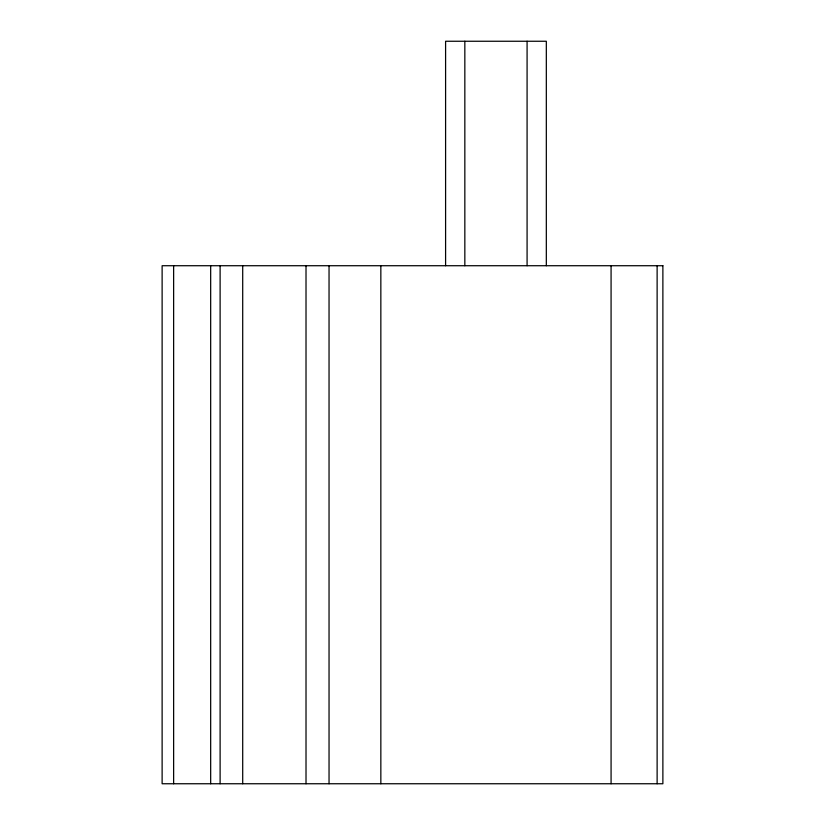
<?xml version="1.0" encoding="UTF-8"?>
<svg xmlns="http://www.w3.org/2000/svg" width="825" height="825" viewBox="0 0 825 825"><rect width="100%" height="100%" fill="white"/><g stroke="black" fill="none" stroke-linecap="round" stroke-linejoin="round"><path stroke-width="1.24" d="M657.123 265.722L657.123 783.75M611.077 265.722L611.077 783.75M546.325 265.722L546.325 41.25L445.593 41.25L445.593 265.722M527.082 41.25L527.082 265.722M464.836 41.25L464.836 265.722M380.841 265.722L380.841 783.75M329.041 265.722L329.041 783.75M306.013 265.722L306.013 783.75M242.705 265.722L242.705 783.75M220.11 265.722L220.11 783.75M210.674 265.722L210.674 783.75M173.632 265.722L173.632 783.75M662.877 265.722L162.123 265.722L162.123 783.75L662.877 783.75L662.877 265.722"/></g></svg>
